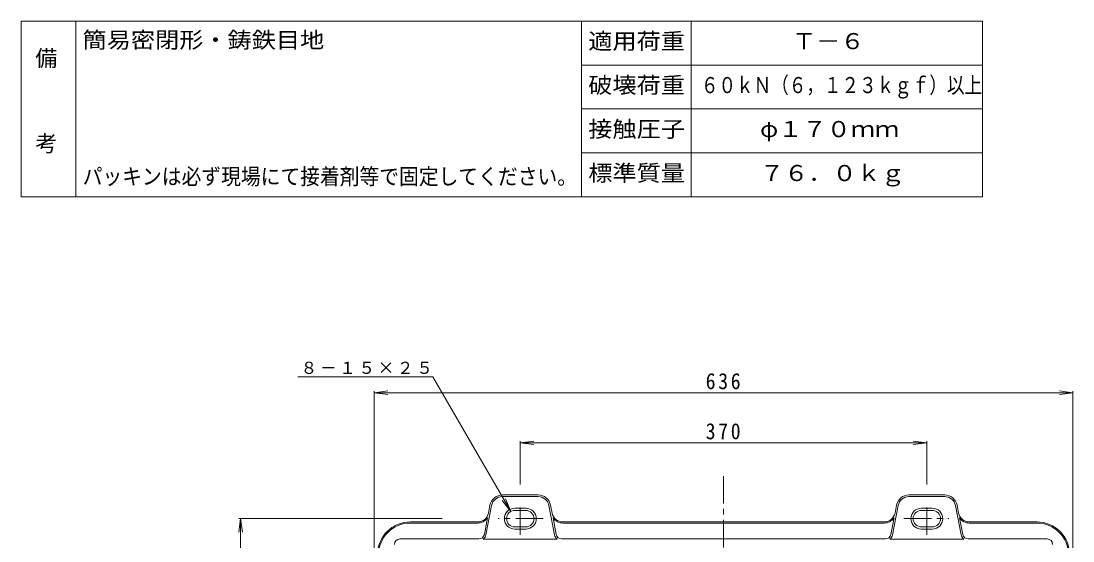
# Model space of a CAD drawing. Units: millimetres, scale not verified. Extents: x -960 to 836, y -688 to 698.
# Drawn here: x -960 to -3, y 225 to 698 of the extents above; entities that cross this region are included whole.
import ezdxf
from ezdxf.enums import TextEntityAlignment as Align

# ---------------------------------------------------------------- set-up
doc = ezdxf.new("R2010")
doc.units = ezdxf.units.MM
doc.header["$LTSCALE"] = 5
doc.linetypes.add('CHAIN1', pattern=[8, 5, -1, 1, -1])
for name, color, linetype, lineweight in [('0-0_通り芯', 3, 'Continuous', 9), ('0-1_躯体', 2, 'Continuous', 9), ('0-4_その他', 7, 'Continuous', 9), ('F-0_F-0ﾚｲﾔ', 7, 'Continuous', 9)]:
    doc.layers.add(name, color=color, linetype=linetype, lineweight=lineweight)
doc.layers.add('F-4_F-4ﾚｲﾔ', color=2, linetype='Continuous')
doc.styles.add('ＭＳ ゴシック', font='')
doc.styles.get('ＭＳ ゴシック').set_extended_font_data('MS Gothic')

msp = doc.modelspace()

# ---------------------------------------------------------------- linework, layer by layer
at = {"layer": '0-0_通り芯', "linetype": 'CHAIN1'}
msp.add_line((-320.628, 284.496), (-320.628, -429.017), dxfattribs=at)
at = {"layer": '0-1_躯体'}
for p, q in [((-521.903, 267.24), (-489.353, 267.24)), ((-521.903, 265.74), (-489.353, 265.74)), ((-119.353, 267.24), (-151.903, 267.24)), ((-119.353, 265.74), (-151.903, 265.74)), ((-531.721, 257.639), (-536.873, 231.005)), ((-534.564, 250.841), (-533.194, 257.923)), ((-500.628, 255.24), (-510.628, 255.24)), ((-500.628, 253.24), (-510.628, 253.24)), ((-479.535, 257.639), (-474.383, 231.005)), ((-476.692, 250.84), (-478.062, 257.923)), ((-161.721, 257.639), (-166.873, 231.005)), ((-164.564, 250.84), (-163.194, 257.923)), ((-140.628, 255.24), (-130.628, 255.24)), ((-140.628, 253.24), (-130.628, 253.24)), ((-109.535, 257.639), (-104.383, 231.005)), ((-106.692, 250.841), (-108.062, 257.923)), ((-605.628, 242.74), (-544.223, 242.74)), ((-605.628, 241.74), (-544.223, 241.74)), ((-538.345, 231.29), (-535.434, 246.342)), ((-472.911, 231.29), (-475.822, 246.342)), ((-174.382, 242.74), (-467.033, 242.74)), ((-467.033, 241.74), (-174.223, 241.74)), ((-168.346, 231.29), (-165.434, 246.342)), ((-102.911, 231.29), (-105.822, 246.342)), ((-35.628, 241.74), (-97.033, 241.74)), ((-96.874, 242.74), (-35.628, 242.74)), ((-500.628, 238.239), (-510.628, 238.239)), ((-500.628, 236.24), (-510.628, 236.24)), ((-140.628, 238.239), (-130.628, 238.239)), ((-140.628, 236.24), (-130.628, 236.24)), ((-615.128, 227.24), (-543.255, 227.24)), ((-539.274, 227.101), (-471.982, 227.101)), ((-173.255, 227.24), (-468.002, 227.24)), ((-101.982, 227.101), (-169.274, 227.101)), ((-26.128, 227.24), (-98.002, 227.24))]:
    msp.add_line(p, q, dxfattribs=at)
at = {"layer": '0-1_躯体', "linetype": 'CHAIN1'}
for p, q in [((-505.628, 230.939), (-505.628, 260.898)), ((-135.628, 230.939), (-135.628, 260.898)), ((-484.817, 245.74), (-525.763, 245.74)), ((-156.439, 245.74), (-115.494, 245.74))]:
    msp.add_line(p, q, dxfattribs=at)
at = {"layer": '0-1_躯体'}
for centre, radius, start, end in [((-521.903, 255.74), 11.5, 90, 169.05219), ((-521.903, 255.74), 10, 90, 169.05219), ((-489.353, 255.74), 11.5, 10.94781, 90), ((-489.353, 255.74), 10, 10.94781, 90), ((-151.903, 255.74), 11.5, 90, 169.05219), ((-151.903, 255.74), 10, 90, 169.05219), ((-119.353, 255.74), 11.5, 10.94781, 90), ((-119.353, 255.74), 10, 10.94781, 90), ((-544.382, 252.74), 10, 270, 349.05347), ((-510.628, 245.74), 9.5, 90, 270), ((-510.628, 245.74), 7.5, 90, 270), ((-500.628, 245.74), 9.5, 270, 90), ((-500.628, 245.74), 7.5, 270, 90), ((-466.874, 252.74), 10, 190.94781, 270), ((-174.382, 252.74), 10, 270, 349.05219), ((-140.628, 245.74), 9.5, 90, 270), ((-140.628, 245.74), 7.5, 90, 270), ((-130.628, 245.74), 9.5, 270, 90), ((-130.628, 245.74), 7.5, 270, 90), ((-96.874, 252.74), 10, 190.94653, 270), ((-605.628, 212.74), 30, 90, 180), ((-605.628, 212.74), 29, 90, 180), ((-544.382, 252.74), 11, 270, 324.43422), ((-466.874, 252.74), 11, 215.56578, 270), ((-174.382, 252.74), 11, 270, 324.43422), ((-96.874, 252.74), 11, 215.56578, 270), ((-35.628, 212.74), 30, 0, 90), ((-35.628, 212.74), 29, 0, 90), ((-543.255, 232.24), 5, 270, 349.05319), ((-543.255, 232.24), 6.5, 307.76227, 349.05319), ((-468.002, 232.24), 6.5, 190.94771, 232.23773), ((-468.002, 232.24), 5, 190.94681, 270), ((-173.255, 232.24), 5, 270, 349.05319), ((-173.255, 232.24), 6.5, 307.76227, 349.05229), ((-98.002, 232.24), 6.5, 190.94681, 232.23773), ((-98.002, 232.24), 5, 190.94681, 270), ((-615.128, 222.24), 5, 90, 180), ((-26.128, 222.24), 5, 0, 90)]:
    msp.add_arc(centre, radius, start, end, dxfattribs=at)
at = {"layer": '0-4_その他'}
for p, q in [((-708.186, 374.823), (-585.154, 374.823)), ((-514.378, 252.235), (-585.154, 374.823)), ((-638.628, 360.26), (-626.235, 361.891)), ((-638.628, 361.76), (-638.628, 177.545)), ((-638.628, 360.26), (-2.628, 360.26)), ((-638.628, 360.26), (-626.235, 358.628)), ((-2.628, 360.26), (-15.021, 361.891)), ((-2.628, 360.26), (-15.021, 358.628)), ((-2.628, 361.76), (-2.628, 195.455)), ((-505.628, 314.698), (-493.235, 316.33)), ((-505.628, 316.198), (-505.628, 276.67)), ((-135.628, 314.698), (-148.021, 316.33)), ((-135.628, 316.198), (-135.628, 276.67)), ((-505.628, 314.698), (-135.628, 314.698)), ((-505.628, 314.698), (-493.235, 313.067)), ((-135.628, 314.698), (-148.021, 313.067)), ((-514.378, 252.235), (-521.988, 262.152)), ((-514.378, 252.235), (-519.162, 263.783)), ((-760.164, 245.74), (-761.795, 233.347)), ((-761.664, 245.74), (-576.785, 245.74)), ((-760.164, -390.26), (-760.164, 245.74)), ((-760.164, 245.74), (-758.532, 233.347))]:
    msp.add_line(p, q, dxfattribs=at)
at = {"layer": 'F-0_F-0ﾚｲﾔ'}
for p, q in [((-85, 698.446), (-960, 698.446)), ((-960, 538.446), (-960, 698.446)), ((-910, 538.446), (-910, 698.446)), ((-450, 538.446), (-450, 698.446)), ((-350, 538.446), (-350, 698.446)), ((-85, 538.446), (-85, 698.446)), ((-85, 658.446), (-450, 658.446)), ((-85, 618.446), (-450, 618.446)), ((-85, 578.446), (-450, 578.446)), ((-85, 538.446), (-960, 538.446))]:
    msp.add_line(p, q, dxfattribs=at)

# ---------------------------------------------------------------- texts
at = {"layer": '0-4_その他', "insert": (-705.466, 377.268), "char_height": 11, "attachment_point": 7, "style": 'ＭＳ ゴシック'}
msp.add_mtext('\\T1.17;８－１５×２５', dxfattribs=at)
at = {"layer": '0-4_その他', "color": 2, "char_height": 14.66, "attachment_point": 7, "style": 'ＭＳ ゴシック'}
for s, insert in [('\\T1.27;\\W0.9;636', (-336.878, 363.26)), ('\\T1.27;\\W0.9;370', (-336.878, 317.698))]:
    msp.add_mtext(s, dxfattribs=dict(at, insert=insert))
at = {"layer": 'F-4_F-4ﾚｲﾔ', "style": 'ＭＳ ゴシック'}
for s, width, p in [('簡易密閉形・鋳鉄目地', 1.1, (-903.999, 669.518)), ('適用荷重', 1.1, (-443.75, 668.446)), ('Ｔ－６', 1.1, (-258.375, 668.446)), ('破壊荷重', 1.1, (-443.75, 628.446)), ('６０ｋＮ（６，１２３ｋｇｆ）以上', 0.8, (-341.25, 628.446)), ('接触圧子', 1.1, (-443.75, 588.446)), ('φ１７０ｍｍ', 1.1, (-287.5, 588.446)), ('パッキンは必ず現場にて接着剤等で固定してください。', 0.9, (-903.902, 545.297)), ('標準質量', 1.1, (-443.75, 548.446)), ('７６．０ｋｇ', 1.1, (-287.5, 548.446))]:
    msp.add_text(s, height=14.66, dxfattribs=dict(at, width=width)).set_placement(p, align=Align.BOTTOM_LEFT)
for s, p in [('備', (-947.038, 652.926)), ('考', (-947.038, 575.304))]:
    msp.add_text(s, height=14.66, dxfattribs=at).set_placement(p, align=Align.BOTTOM_LEFT)

doc.saveas('drawing.dxf')
